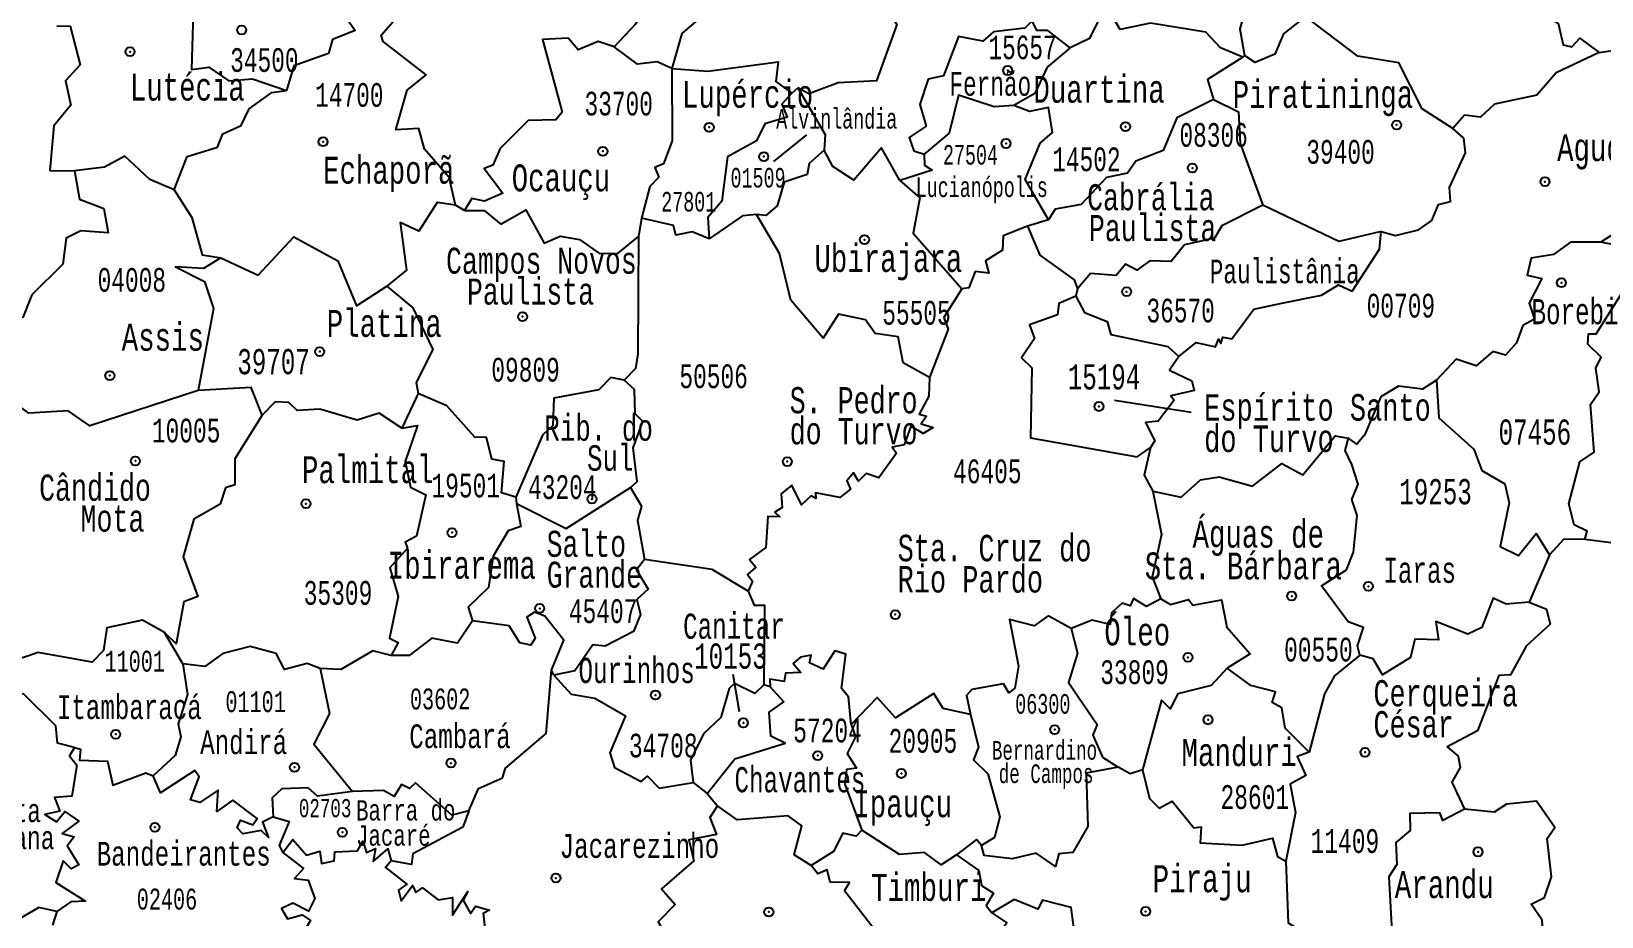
# Model space of a CAD drawing. Header units: millimetres. Extents: x 9851 to 10267, y 23387 to 23778.
# Drawn here: x 10085.85 to 10101.44, y 23492.81 to 23501.6 of the extents above; entities that cross this region are included whole.
import ezdxf
from ezdxf.enums import TextEntityAlignment as Align

# ---------------------------------------------------------------- set-up
doc = ezdxf.new("R2010")
doc.units = ezdxf.units.MM
doc.layers.add('3', color=7, linetype='Continuous')
doc.styles.add('MONOTXT', font='MONOTXT', dxfattribs={"height": 0.2})

# ---------------------------------------------------------------- blocks, each defined once
blk = doc.blocks.new('SEDE')
at = {"layer": '3', "color": 7, "linetype": 'Continuous'}
blk.add_circle((0, 0), 0.00451, dxfattribs=at)

msp = doc.modelspace()

# ---------------------------------------------------------------- linework, layer by layer
at = {"color": 7, "linetype": 'Continuous'}
for p, q in [((10097.896, 23501.356), (10097.878, 23501.338)), ((10093.402, 23500.983), (10093.461, 23501.036)), ((10093.547, 23500.568), (10093.217, 23500.304)), ((10102.148, 23499.961), (10101.431, 23499.504)), ((10090.151, 23499.817), (10090.061, 23499.869)), ((10091.907, 23499.741), (10091.878, 23499.558)), ((10095.95, 23499.723), (10095.739, 23499.661)), ((10096.236, 23499.038), (10096.221, 23498.966)), ((10089.691, 23498), (10089.529, 23497.656)), ((10097.366, 23497.811), (10096.603, 23497.929)), ((10090.661, 23496.969), (10090.668, 23496.909)), ((10100.924, 23496.397), (10100.721, 23495.927)), ((10087.355, 23495.316), (10087.171, 23495.626)), ((10091.037, 23495.204), (10091.015, 23495.253)), ((10092.881, 23494.838), (10092.818, 23495.209)), ((10093.184, 23495.088), (10093.121, 23495.107)), ((10092.42, 23494.138), (10092.561, 23494.028)), ((10092.561, 23494.028), (10092.662, 23493.905)), ((10086.103, 23492.858), (10086.06, 23492.72))]:
    msp.add_line(p, q, dxfattribs=at)
for points in [[(10099.153, 23504.153), (10098.966, 23503.909), (10098.702, 23503.75), (10098.654, 23503.459), (10098.729, 23503.319), (10098.65, 23503.31), (10098.606, 23502.898), (10098.489, 23502.59), (10098.334, 23502.591), (10098.202, 23502.432), (10098.141, 23502.132), (10097.871, 23502.142), (10097.942, 23501.951), (10097.848, 23501.621), (10097.896, 23501.356)], [(10092.271, 23503.823), (10092.058, 23503.428), (10091.831, 23503.374), (10092.001, 23503.12), (10091.983, 23502.968), (10092.12, 23502.658), (10092.047, 23502.368), (10092.139, 23502.171), (10091.85, 23501.668), (10091.636, 23501.441)], [(10092.509, 23503.677), (10092.725, 23503.091), (10093.089, 23502.963), (10093.259, 23502.771), (10093.27, 23502.332), (10093.183, 23502.28), (10093.332, 23501.882), (10093.146, 23501.816), (10092.929, 23501.855), (10092.754, 23501.817), (10092.684, 23501.704), (10092.56, 23501.748), (10092.45, 23501.698), (10092.308, 23501.575), (10092.208, 23501.226)], [(10095.464, 23502.994), (10095.302, 23502.835), (10095.199, 23502.588), (10094.183, 23502.068), (10094.444, 23501.664), (10094.24, 23501.104), (10093.861, 23501.084), (10093.569, 23500.975), (10093.461, 23501.036)], [(10087.755, 23502.711), (10087.661, 23502.316), (10087.465, 23502.012), (10087.442, 23501.218), (10087.613, 23501.24), (10087.811, 23501.105), (10088.047, 23501.123), (10088.382, 23501.007)], [(10100.415, 23502.737), (10100.211, 23502.525), (10100.307, 23502.177), (10100.399, 23502.054), (10100.778, 23501.877), (10100.814, 23501.782), (10101.007, 23501.677), (10101.057, 23501.461), (10101.143, 23501.442), (10101.225, 23501.529), (10101.415, 23501.387)], [(10089.036, 23502.338), (10088.93, 23502.159), (10089.026, 23501.905), (10088.982, 23501.724), (10089.064, 23501.605), (10088.84, 23501.513), (10088.8, 23501.375), (10088.455, 23501.253), (10088.382, 23501.007)], [(10090.061, 23499.869), (10090, 23500.145), (10089.754, 23500.426), (10089.698, 23500.63), (10089.469, 23500.618), (10089.581, 23501.011), (10089.771, 23501.164), (10089.342, 23501.494), (10089.325, 23501.556), (10089.467, 23501.72), (10089.491, 23501.932), (10089.295, 23502.056), (10089.261, 23502.194)], [(10096.519, 23501.855), (10096.355, 23501.526), (10096.165, 23501.433)], [(10097.878, 23501.338), (10097.655, 23501.431), (10097.512, 23501.586), (10096.961, 23501.677), (10096.66, 23501.613), (10096.519, 23501.855)], [(10086.105, 23501.65), (10086.237, 23501.648), (10086.334, 23501.263), (10086.189, 23501.105), (10086.243, 23500.862), (10086.073, 23500.657), (10086.033, 23500.213), (10086.28, 23500.21)], [(10096.165, 23501.433), (10095.942, 23501.604), (10095.834, 23501.605), (10095.787, 23501.701), (10095.712, 23501.626), (10095.401, 23501.592), (10095.295, 23501.498), (10095.054, 23501.543), (10094.907, 23501.153), (10094.754, 23501.12), (10094.671, 23500.87), (10094.733, 23500.653), (10094.566, 23500.543), (10094.612, 23500.409), (10094.715, 23500.377)], [(10099.963, 23500.632), (10099.659, 23500.826), (10099.427, 23501.283), (10099.019, 23501.349), (10098.499, 23501.743), (10098.28, 23501.571), (10098.197, 23501.37), (10097.999, 23501.287), (10097.896, 23501.356)], [(10091.636, 23501.441), (10091.479, 23501.495), (10091.28, 23501.411), (10091.18, 23501.528), (10090.924, 23501.513), (10091.119, 23500.792), (10091.059, 23500.716), (10090.783, 23500.709), (10090.505, 23500.434), (10090.432, 23500.268), (10090.346, 23500.235), (10090.532, 23499.988), (10090.35, 23499.911), (10090.222, 23499.936), (10090.151, 23499.817)], [(10092.208, 23501.226), (10092.062, 23501.294), (10091.868, 23501.271), (10091.636, 23501.441)], [(10096.165, 23501.433), (10095.934, 23501.241), (10095.813, 23500.978), (10095.606, 23500.858)], [(10097.878, 23501.338), (10097.528, 23501.119), (10097.588, 23500.92)], [(10101.415, 23501.387), (10100.987, 23501.184), (10100.798, 23500.962), (10100.375, 23500.871), (10100.238, 23500.745), (10100.079, 23500.764), (10099.963, 23500.632)], [(10101.415, 23501.387), (10101.636, 23501.42), (10101.59, 23500.828), (10101.828, 23500.88), (10101.911, 23501), (10102.197, 23500.836), (10102.13, 23500.242), (10102.258, 23500.184), (10102.148, 23499.961)], [(10092.208, 23501.226), (10092.212, 23500.509), (10092.126, 23500.279), (10092.04, 23500.244), (10092.08, 23500.149), (10091.992, 23500.056), (10091.907, 23499.741)], [(10092.208, 23501.226), (10092.567, 23501.201), (10093.265, 23501.294), (10093.242, 23501.097), (10093.402, 23500.983)], [(10087.268, 23500.021), (10087.399, 23500.353), (10087.697, 23500.445), (10087.751, 23500.577), (10087.935, 23500.66), (10088.012, 23500.825), (10088.238, 23500.989), (10088.382, 23501.007)], [(10093.461, 23501.036), (10093.73, 23500.572), (10093.723, 23500.415)], [(10093.402, 23500.983), (10093.3, 23500.872), (10093.353, 23500.743), (10093.134, 23500.676), (10093.05, 23500.507), (10092.762, 23500.35), (10092.705, 23499.91), (10092.567, 23499.747), (10092.581, 23499.537)], [(10095.606, 23500.858), (10095.408, 23500.846), (10095.054, 23500.963), (10094.962, 23500.586), (10094.715, 23500.377)], [(10095.95, 23499.723), (10095.717, 23500.123), (10095.865, 23500.485), (10095.987, 23500.591), (10095.949, 23500.841), (10095.761, 23500.799), (10095.606, 23500.858)], [(10097.588, 23500.92), (10097.224, 23500.736), (10097.088, 23500.412), (10096.817, 23500.307), (10096.732, 23500.186), (10096.526, 23500.143), (10096.273, 23499.875), (10096.014, 23499.83), (10095.95, 23499.723)], [(10097.588, 23500.92), (10097.836, 23500.797), (10097.851, 23500.483), (10098.077, 23499.869)], [(10099.251, 23499.607), (10099.395, 23499.569), (10099.623, 23499.626), (10099.754, 23499.719), (10099.821, 23499.877), (10099.939, 23499.907), (10099.928, 23500.045), (10100.088, 23500.388), (10100.072, 23500.536), (10099.963, 23500.632)], [(10093.723, 23500.415), (10093.572, 23500.282), (10093.552, 23500.173), (10093.323, 23500.098), (10093.254, 23499.864), (10093.142, 23499.766), (10093.049, 23499.776)], [(10094.474, 23500.113), (10094.292, 23500.44), (10094.015, 23500.119), (10093.808, 23500.252), (10093.723, 23500.415)], [(10094.715, 23500.377), (10094.718, 23500.268), (10094.795, 23500.217), (10094.474, 23500.113)], [(10087.268, 23500.021), (10087.027, 23500.124), (10086.777, 23500.355), (10086.578, 23500.247), (10086.28, 23500.21)], [(10086.28, 23500.21), (10086.33, 23499.928), (10086.569, 23499.836), (10086.614, 23499.595), (10086.341, 23499.615), (10086.196, 23499.541), (10086.162, 23499.284), (10085.855, 23498.978), (10085.767, 23498.753), (10085.614, 23498.76)], [(10094.474, 23500.113), (10094.67, 23499.942), (10094.605, 23499.591), (10095.089, 23499.039)], [(10087.268, 23500.021), (10087.444, 23499.746), (10087.547, 23499.376), (10087.733, 23499.346)], [(10090.061, 23499.869), (10089.88, 23499.896), (10089.698, 23499.612), (10089.512, 23499.697), (10089.574, 23499.225), (10089.378, 23499.067)], [(10090.151, 23499.817), (10090.345, 23499.818), (10090.51, 23499.682), (10090.758, 23499.824), (10090.942, 23499.494), (10091.101, 23499.561), (10091.292, 23499.528), (10091.492, 23499.391), (10091.676, 23499.394), (10091.878, 23499.558)], [(10093.049, 23499.776), (10092.912, 23499.765), (10092.581, 23499.537)], [(10094.766, 23498.158), (10094.506, 23498.303), (10094.455, 23498.561), (10094.229, 23498.597), (10094.133, 23498.732), (10093.865, 23498.788), (10093.713, 23498.548), (10093.391, 23498.926), (10093.278, 23499.39), (10093.049, 23499.776)], [(10098.077, 23499.869), (10097.669, 23499.664), (10097.598, 23499.543), (10097.3, 23499.476), (10097.165, 23499.312), (10096.955, 23499.316), (10096.826, 23499.223), (10096.713, 23499.285), (10096.619, 23499.171), (10096.365, 23499.19), (10096.236, 23499.038)], [(10099.251, 23499.607), (10098.831, 23499.51), (10098.077, 23499.869)], [(10092.581, 23499.537), (10092.412, 23499.606), (10092.249, 23499.572), (10092.224, 23499.668), (10091.907, 23499.741)], [(10095.739, 23499.661), (10095.498, 23499.564), (10095.491, 23499.423), (10095.323, 23499.318), (10095.356, 23499.193), (10095.22, 23499.212), (10095.157, 23499.049), (10095.089, 23499.039)], [(10095.739, 23499.661), (10095.863, 23499.373), (10096.205, 23499.128), (10096.236, 23499.038)], [(10097.243, 23498.367), (10097.413, 23498.505), (10097.605, 23498.462), (10097.637, 23498.54), (10097.661, 23498.496), (10097.679, 23498.558), (10097.769, 23498.544), (10097.987, 23498.837), (10098.248, 23498.893), (10098.66, 23498.976), (10098.826, 23499.078), (10098.964, 23499.016), (10099.235, 23499.434), (10099.251, 23499.607)], [(10087.733, 23499.346), (10088.101, 23499.175), (10088.458, 23499.555), (10088.894, 23499.318), (10089.078, 23498.871), (10089.378, 23499.067)], [(10091.878, 23499.558), (10091.871, 23498.394), (10091.848, 23498.247), (10091.737, 23498.131)], [(10101.431, 23499.504), (10101.13, 23499.503), (10100.962, 23499.379), (10100.74, 23499.342), (10100.701, 23499.176), (10100.847, 23499.143), (10100.719, 23498.897), (10100.773, 23498.738), (10100.656, 23498.674), (10100.595, 23498.504), (10100.486, 23498.381), (10100.36, 23498.418), (10100.193, 23498.276), (10099.995, 23498.341), (10099.799, 23498.132)], [(10101.272, 23496.55), (10101.296, 23496.632), (10101.166, 23496.697), (10101.115, 23496.905), (10101.222, 23497.321), (10101.366, 23497.417), (10101.33, 23497.89), (10101.415, 23498.016), (10101.381, 23498.25), (10101.434, 23498.359), (10101.302, 23498.49), (10101.309, 23498.592), (10101.385, 23498.592), (10101.76, 23499.185), (10101.869, 23499.25), (10101.584, 23499.471), (10101.431, 23499.504)], [(10087.733, 23499.346), (10087.558, 23499.242), (10087.28, 23499.256), (10087.571, 23499.111), (10087.659, 23498.843), (10087.505, 23498.029)], [(10089.378, 23499.067), (10089.637, 23498.849), (10089.837, 23498.438), (10089.672, 23498.108), (10089.691, 23498)], [(10095.089, 23499.039), (10094.908, 23498.755), (10094.954, 23498.637), (10094.766, 23498.158)], [(10096.221, 23498.966), (10096.051, 23498.892), (10096.039, 23498.782), (10095.759, 23498.681), (10095.808, 23498.545), (10095.679, 23498.355), (10095.782, 23498.254), (10095.769, 23497.558), (10096.828, 23497.372), (10096.96, 23497.462)], [(10096.221, 23498.966), (10096.306, 23498.804), (10096.532, 23498.715), (10096.569, 23498.586), (10097.132, 23498.465), (10097.243, 23498.367)], [(10097.243, 23498.367), (10097.15, 23498.232), (10097.372, 23498.125), (10097.394, 23498.029), (10097.163, 23497.977), (10097.197, 23497.933), (10097.037, 23497.724), (10096.912, 23497.711), (10097.005, 23497.531), (10096.96, 23497.462)], [(10087.505, 23498.029), (10086.431, 23497.679), (10086.215, 23497.827), (10085.825, 23497.805), (10085.74, 23497.867), (10085.675, 23497.773)], [(10088.141, 23497.783), (10088.033, 23498.06), (10087.505, 23498.029)], [(10091.737, 23498.131), (10091.602, 23498.158), (10091.484, 23498.035), (10091.037, 23497.952), (10091.027, 23497.681), (10090.924, 23497.585), (10090.661, 23496.969)], [(10091.8, 23497.067), (10091.864, 23497.126), (10091.825, 23497.461), (10091.921, 23497.722), (10091.846, 23497.799), (10091.837, 23498.039), (10091.737, 23498.131)], [(10094.766, 23498.158), (10094.762, 23497.974), (10094.664, 23497.795), (10094.739, 23497.775), (10094.686, 23497.698), (10094.804, 23497.662), (10094.703, 23497.603), (10094.582, 23497.675), (10094.514, 23497.491), (10094.397, 23497.466), (10094.441, 23497.406), (10094.264, 23497.162), (10094.137, 23497.204), (10094.061, 23497.13), (10094.011, 23497.212), (10093.945, 23497.133), (10093.983, 23497.049), (10093.876, 23496.966), (10093.636, 23497.015), (10093.639, 23496.957), (10093.591, 23496.985), (10093.495, 23496.894), (10093.402, 23497.088), (10093.296, 23497.002), (10093.306, 23496.868), (10093.231, 23496.822), (10093.28, 23496.776), (10093.162, 23496.78), (10093.142, 23496.471), (10092.979, 23496.35), (10093.044, 23496.276), (10092.96, 23496.203), (10093.01, 23496.136), (10092.966, 23496.038)], [(10099.799, 23498.132), (10099.662, 23498.044), (10099.422, 23498.074), (10099.247, 23497.968), (10099.085, 23497.587), (10099.011, 23497.498), (10098.926, 23497.556)], [(10099.799, 23498.132), (10099.824, 23497.759), (10100.171, 23497.447), (10100.252, 23497.234), (10100.478, 23497.104), (10100.523, 23496.913), (10100.433, 23496.479), (10100.613, 23496.392), (10100.79, 23496.61), (10100.924, 23496.397)], [(10089.529, 23497.656), (10089.305, 23497.804), (10089.085, 23497.736), (10088.715, 23497.845), (10088.491, 23497.832), (10088.406, 23497.912), (10088.27, 23497.917), (10088.141, 23497.783)], [(10090.661, 23496.969), (10090.518, 23497.015), (10090.545, 23497.323), (10090.421, 23497.349), (10090.369, 23497.563), (10090.252, 23497.565), (10089.975, 23497.876), (10089.691, 23498)], [(10088.141, 23497.783), (10087.87, 23497.351), (10087.87, 23497.094), (10087.778, 23497.063), (10087.724, 23496.901), (10087.465, 23496.752), (10087.359, 23496.377), (10087.502, 23495.984), (10087.363, 23495.93), (10087.288, 23495.513), (10087.171, 23495.626)], [(10089.529, 23497.656), (10089.685, 23497.681), (10089.563, 23497.323), (10089.616, 23497.071), (10089.768, 23496.995), (10089.673, 23496.583), (10089.563, 23496.523), (10089.585, 23496.463), (10089.408, 23496.269), (10089.491, 23495.983), (10089.407, 23495.569), (10089.491, 23495.526), (10089.422, 23495.399)], [(10096.983, 23497.03), (10097.267, 23496.971), (10097.458, 23497.143), (10097.644, 23497.173), (10097.973, 23497.081), (10098.266, 23497.304), (10098.474, 23497.193), (10098.793, 23497.581), (10098.926, 23497.556)], [(10096.96, 23497.462), (10096.899, 23497.188), (10096.983, 23497.03)], [(10099.04, 23495.402), (10099.017, 23495.496), (10099.077, 23495.678), (10098.925, 23495.733), (10098.66, 23496.089), (10098.908, 23496.248), (10098.977, 23496.424), (10099.013, 23496.787), (10098.961, 23496.947), (10099.022, 23497.1), (10098.959, 23497.295), (10098.895, 23497.433), (10098.926, 23497.556)], [(10090.668, 23496.909), (10091.161, 23496.658), (10091.8, 23497.067)], [(10091.8, 23497.067), (10091.909, 23496.88), (10091.867, 23496.743), (10091.937, 23496.353)], [(10096.983, 23497.03), (10097.072, 23496.599), (10096.977, 23496.178), (10097.063, 23495.962)], [(10090.668, 23496.909), (10090.71, 23496.678), (10090.585, 23496.636), (10090.434, 23496.385), (10090.39, 23496.074), (10090.188, 23495.877), (10090.229, 23495.744)], [(10101.272, 23496.55), (10101.066, 23496.555), (10100.924, 23496.397)], [(10102.73, 23496.351), (10101.932, 23496.29), (10101.534, 23496.518), (10101.272, 23496.55)], [(10091.937, 23496.353), (10091.859, 23496.249), (10091.975, 23496.056), (10091.863, 23495.955), (10091.897, 23495.806), (10091.827, 23495.637), (10091.546, 23495.491), (10091.424, 23495.503), (10091.245, 23495.245), (10091.037, 23495.204)], [(10092.966, 23496.038), (10092.611, 23496.253), (10091.937, 23496.353)], [(10092.966, 23496.038), (10093.026, 23495.899), (10093.129, 23495.899), (10093.121, 23495.107)], [(10097.063, 23495.962), (10096.923, 23495.884), (10096.792, 23495.965), (10096.758, 23495.89), (10096.679, 23495.917), (10096.574, 23495.823), (10096.562, 23495.706), (10096.383, 23495.749), (10096.172, 23495.665)], [(10097.063, 23495.962), (10097.161, 23495.904), (10097.339, 23495.955), (10097.381, 23495.898), (10097.667, 23495.951), (10097.719, 23495.679), (10097.949, 23495.415), (10097.721, 23495.271)], [(10100.721, 23495.927), (10100.493, 23495.907), (10100.364, 23495.968), (10100.25, 23495.676), (10100.113, 23495.609), (10099.793, 23495.737), (10099.822, 23495.555), (10099.585, 23495.562), (10099.542, 23495.38), (10099.263, 23495.206), (10099.173, 23495.364), (10099.04, 23495.402)], [(10100.721, 23495.927), (10100.894, 23495.86), (10100.929, 23495.711), (10100.691, 23495.492), (10100.534, 23495.207), (10100.42, 23495.2), (10100.208, 23494.651), (10099.908, 23494.49), (10100.017, 23494.399), (10100.037, 23494.285), (10099.954, 23494.14), (10100.079, 23493.871)], [(10087.171, 23495.626), (10086.953, 23495.748), (10086.6, 23495.673), (10086.566, 23495.449), (10086.454, 23495.333), (10085.917, 23495.428), (10085.678, 23495.345), (10085.489, 23495.449)], [(10090.229, 23495.744), (10090.082, 23495.522), (10089.828, 23495.572), (10089.603, 23495.399), (10089.422, 23495.399)], [(10091.015, 23495.253), (10091.138, 23495.551), (10090.948, 23495.79), (10090.845, 23495.829), (10090.768, 23495.779), (10090.853, 23495.57), (10090.808, 23495.5), (10090.7, 23495.523), (10090.594, 23495.694), (10090.229, 23495.744)], [(10096.172, 23495.665), (10095.944, 23495.792), (10095.807, 23495.693), (10095.561, 23495.756), (10095.651, 23495.292), (10095.613, 23495.073), (10095.555, 23495.029), (10095.501, 23495.116), (10095.188, 23495.06), (10095.133, 23495.001), (10095.173, 23494.811)], [(10096.172, 23495.665), (10096.236, 23495.42), (10096.146, 23495.129), (10096.433, 23494.714), (10096.388, 23494.609), (10096.486, 23494.39), (10096.639, 23494.288)], [(10086.279, 23494.484), (10086.109, 23494.529), (10086.094, 23494.701), (10085.775, 23495.016), (10085.348, 23495.075), (10085.341, 23495.133), (10085.471, 23495.195), (10085.489, 23495.449)], [(10088.718, 23495.269), (10088.588, 23495.318), (10088.363, 23495.26), (10088.281, 23495.419), (10088.023, 23495.487), (10087.752, 23495.418), (10087.572, 23495.29), (10087.355, 23495.316)], [(10089.422, 23495.399), (10089.241, 23495.445), (10088.923, 23495.259), (10088.718, 23495.269)], [(10093.989, 23494.713), (10093.963, 23494.989), (10093.894, 23495.071), (10093.935, 23495.413), (10093.828, 23495.446), (10093.712, 23495.262), (10093.575, 23495.327), (10093.592, 23495.401), (10093.485, 23495.383), (10093.414, 23495.318), (10093.489, 23495.229), (10093.338, 23495.222), (10093.323, 23495.141), (10093.183, 23495.163), (10093.184, 23495.088)], [(10099.04, 23495.402), (10098.788, 23495.196), (10098.69, 23495.018), (10098.535, 23494.438)], [(10087.355, 23495.316), (10087.4, 23495.012), (10087.307, 23494.719), (10087.333, 23494.59), (10087.278, 23494.406), (10087.061, 23494.204)], [(10088.718, 23495.269), (10088.81, 23494.823), (10088.656, 23494.519), (10089.038, 23494.049)], [(10090.195, 23493.856), (10090.289, 23494.078), (10090.528, 23494.183), (10090.558, 23494.281), (10090.96, 23494.623), (10091.015, 23495.253)], [(10097.721, 23495.271), (10097.564, 23495.099), (10097.231, 23495.019), (10097.157, 23494.87), (10097.072, 23494.956), (10096.881, 23494.264)], [(10098.535, 23494.438), (10098.299, 23494.677), (10098.265, 23494.88), (10098.17, 23494.932), (10098.203, 23495.037), (10097.958, 23495.102), (10097.721, 23495.271)], [(10091.037, 23495.204), (10091.211, 23495.013), (10091.445, 23494.974), (10091.75, 23494.799), (10091.594, 23494.433), (10091.641, 23494.286), (10091.903, 23494.146), (10091.966, 23494.2), (10092.082, 23494.08), (10092.42, 23494.138)], [(10093.121, 23495.107), (10093.034, 23495.021), (10092.83, 23495.121), (10092.779, 23495.071), (10092.697, 23494.782), (10092.522, 23494.62), (10092.395, 23494.359), (10092.42, 23494.138)], [(10092.561, 23494.028), (10092.836, 23494.373), (10093.333, 23494.527), (10093.192, 23494.599), (10093.177, 23494.836), (10093.32, 23494.938), (10093.184, 23495.088)], [(10095.173, 23494.811), (10094.902, 23494.871), (10094.809, 23495.021), (10094.43, 23494.779), (10094.246, 23494.982), (10093.989, 23494.713)], [(10095.173, 23494.811), (10095.255, 23494.488), (10095.205, 23494.361), (10095.346, 23494.225), (10095.465, 23493.795), (10095.412, 23493.59), (10095.283, 23493.512)], [(10086.103, 23492.858), (10085.926, 23492.895), (10085.638, 23492.727), (10085.374, 23492.807), (10084.862, 23493.38), (10084.706, 23493.413), (10084.695, 23493.634), (10084.478, 23493.882), (10084.694, 23494.211), (10084.549, 23494.651)], [(10093.989, 23494.713), (10094.032, 23494.592), (10093.949, 23494.427), (10094.043, 23494.281), (10093.942, 23494.268), (10093.928, 23494.122), (10094.097, 23493.665)], [(10086.279, 23494.484), (10086.229, 23494.402), (10086.302, 23494.308), (10086.254, 23494.001), (10086.08, 23493.99), (10086.133, 23493.853), (10085.983, 23493.821), (10086.1, 23493.746), (10086.184, 23493.851), (10086.323, 23493.754), (10086.156, 23493.631), (10086.274, 23493.598), (10086.207, 23493.507), (10086.323, 23493.32), (10086.247, 23493.279), (10086.165, 23493.358), (10086.093, 23493.143), (10086.388, 23492.958), (10086.243, 23492.954), (10086.103, 23492.858)], [(10086.279, 23494.484), (10086.34, 23494.47), (10086.327, 23494.359), (10086.607, 23494.349), (10086.661, 23494.112), (10086.988, 23494.233), (10087.061, 23494.204)], [(10096.639, 23494.288), (10096.321, 23494.229), (10096.338, 23493.699), (10096.191, 23493.441), (10096.05, 23493.43), (10096.019, 23493.304), (10095.827, 23493.437), (10095.587, 23493.378), (10095.31, 23493.413), (10095.283, 23493.512)], [(10096.881, 23494.264), (10096.759, 23494.224), (10096.639, 23494.288)], [(10098.535, 23494.438), (10098.417, 23494.395), (10098.503, 23494.206), (10098.348, 23494.12), (10098.402, 23493.838), (10098.304, 23493.356)], [(10088.25, 23493.796), (10088.144, 23493.745), (10088.205, 23493.592), (10088.133, 23493.66), (10087.949, 23493.628), (10087.894, 23493.686), (10087.927, 23493.762), (10088.048, 23493.716), (10088.094, 23493.779), (10087.852, 23493.961), (10087.691, 23493.848), (10087.704, 23494.062), (10087.523, 23493.938), (10087.43, 23493.965), (10087.516, 23494.193), (10087.473, 23494.257), (10087.133, 23494.035), (10087.061, 23494.204)], [(10090.195, 23493.856), (10090.025, 23493.814), (10089.664, 23494.133), (10089.606, 23494.077), (10089.526, 23494.116), (10089.452, 23493.997), (10089.347, 23494.058), (10089.038, 23494.049)], [(10096.881, 23494.264), (10096.95, 23493.98), (10097.046, 23493.884), (10097.175, 23493.953), (10097.391, 23493.688), (10097.464, 23493.696), (10097.455, 23493.54), (10097.871, 23493.515), (10098.172, 23493.584), (10098.223, 23493.403), (10098.304, 23493.356)], [(10089.038, 23494.049), (10088.69, 23494.002), (10088.6, 23494.084), (10088.337, 23494.076), (10088.24, 23493.986), (10088.25, 23493.796)], [(10090.195, 23493.856), (10090.135, 23493.693), (10089.639, 23493.428), (10089.624, 23493.322), (10089.422, 23493.358)], [(10092.662, 23493.905), (10092.586, 23493.789), (10092.654, 23493.62), (10092.378, 23493.568), (10092.426, 23493.361), (10092.105, 23493.083), (10092.241, 23492.925), (10092.072, 23492.753), (10092.141, 23492.638), (10091.829, 23492.447), (10091.866, 23492.174), (10092.073, 23491.996), (10092.279, 23492.029), (10092.311, 23491.932), (10092.5, 23491.988), (10092.519, 23491.723), (10092.335, 23491.486), (10091.912, 23491.526), (10091.839, 23491.456)], [(10093.592, 23493.313), (10093.424, 23493.418), (10093.501, 23493.708), (10093.363, 23493.807), (10092.857, 23493.768), (10092.662, 23493.905)], [(10100.079, 23493.871), (10099.865, 23493.761), (10099.835, 23493.835), (10099.535, 23493.83), (10099.54, 23493.66), (10099.396, 23493.543), (10099.408, 23493.324), (10099.327, 23493.201), (10099.364, 23492.539), (10099.259, 23492.41), (10099.243, 23492.201)], [(10100.639, 23492.174), (10100.863, 23492.549), (10100.849, 23492.769), (10100.739, 23492.93), (10100.874, 23492.995), (10100.941, 23493.202), (10100.898, 23493.582), (10100.976, 23493.692), (10100.792, 23493.953), (10100.496, 23493.921), (10100.373, 23493.842), (10100.079, 23493.871)], [(10088.25, 23493.796), (10088.41, 23493.751), (10088.311, 23493.511), (10088.347, 23493.443)], [(10094.097, 23493.665), (10094.04, 23493.606), (10093.906, 23493.635), (10093.814, 23493.453), (10093.592, 23493.313)], [(10095.036, 23493.418), (10094.882, 23493.321), (10094.717, 23493.442), (10094.469, 23493.423), (10094.097, 23493.665)], [(10088.347, 23493.443), (10088.446, 23493.573), (10088.582, 23493.416), (10088.715, 23493.456), (10088.732, 23493.334), (10088.857, 23493.359), (10088.864, 23493.448), (10089.087, 23493.46), (10089.142, 23493.555), (10089.177, 23493.442), (10089.267, 23493.483), (10089.245, 23493.353), (10089.389, 23493.478), (10089.422, 23493.358)], [(10095.283, 23493.512), (10095.235, 23493.57), (10095.036, 23493.418)], [(10088.347, 23493.443), (10088.553, 23493.284), (10088.462, 23493.185), (10088.599, 23493.167), (10088.665, 23492.984), (10088.602, 23492.86), (10088.447, 23492.939), (10088.333, 23492.885), (10088.393, 23492.783), (10088.538, 23492.822), (10088.621, 23492.767), (10088.546, 23492.641), (10088.369, 23492.686), (10088.499, 23492.54)], [(10089.422, 23493.358), (10089.368, 23493.294), (10089.578, 23493.129), (10089.495, 23493.067), (10089.523, 23492.961), (10089.635, 23493.114), (10089.666, 23493.045), (10089.733, 23493.091), (10089.889, 23492.972), (10090.033, 23492.995), (10090.032, 23492.819), (10090.185, 23493.056), (10090.138, 23492.968), (10090.211, 23492.838), (10090.26, 23492.909), (10090.398, 23492.87), (10090.337, 23492.836), (10090.354, 23492.693)], [(10095.036, 23493.418), (10095.257, 23493.264), (10095.285, 23493.116), (10095.403, 23493.04), (10095.329, 23492.917), (10095.387, 23492.842)], [(10098.304, 23493.356), (10098.327, 23492.745), (10098.64, 23492.55), (10098.659, 23492.347)], [(10094.482, 23491.985), (10094.286, 23492.28), (10094.313, 23492.392), (10094.21, 23492.5), (10094.218, 23492.68), (10093.924, 23493.061), (10093.974, 23493.146), (10093.782, 23493.147), (10093.75, 23493.27), (10093.657, 23493.231), (10093.592, 23493.313)], [(10096.36, 23491.461), (10096.533, 23491.682), (10096.566, 23491.977), (10096.504, 23492.134), (10096.552, 23492.227), (10096.314, 23492.388), (10096.22, 23492.548), (10096.172, 23492.895), (10095.89, 23492.968), (10095.843, 23492.879), (10095.609, 23492.976), (10095.387, 23492.842)], [(10095.387, 23492.842), (10095.536, 23492.743), (10095.262, 23492.355), (10095.358, 23492.008)]]:
    msp.add_lwpolyline(points, dxfattribs=at)
for p in [(10086.83, 23501.393), (10095.544, 23501.207), (10092.58, 23500.643), (10096.713, 23500.649), (10099.405, 23500.666), (10088.747, 23500.499), (10091.524, 23500.405), (10095.527, 23500.482), (10093.122, 23500.352), (10097.377, 23500.238), (10100.877, 23500.102), (10094.122, 23499.527), (10096.724, 23499.01), (10101.041, 23499.099), (10090.727, 23498.763), (10088.713, 23498.416), (10086.63, 23498.177), (10096.449, 23497.871), (10086.883, 23497.33), (10093.355, 23497.324), (10091.416, 23496.952), (10088.577, 23496.905), (10090.027, 23496.618), (10099.124, 23496.085), (10090.897, 23495.866), (10098.363, 23495.988), (10094.427, 23495.805), (10097.333, 23495.38), (10092.047, 23495.005), (10097.533, 23494.76), (10086.688, 23494.616), (10092.919, 23494.73), (10096.01, 23494.663), (10088.463, 23494.288), (10090.016, 23494.33), (10093.658, 23494.405), (10099.091, 23494.438), (10094.488, 23494.227), (10087.077, 23493.693), (10088.938, 23493.643), (10100.213, 23493.449), (10091.058, 23493.188), (10093.172, 23492.852), (10096.913, 23492.857)]:
    msp.add_point(p, dxfattribs=at)

# ---------------------------------------------------------------- block references
for p, xscale, yscale, zscale, rotation in [((10087.938, 23501.61), 10.00001061653811, 10.00001061653811, 10, 359.2956185502335), ((10086.83, 23501.393), 10.00001064689584, 10.00001064689584, 10, 359.2534600715709), ((10095.544, 23501.207), 10.00002117289165, 10.00002117289165, 10, 359.5557666348425), ((10092.58, 23500.643), 10, 10, 10, 359.444770907445), ((10096.713, 23500.649), 9.999978070936734, 9.999978070936734, 10, 359.5888494998235), ((10099.405, 23500.666), 10.00001409488304, 10.00001409488304, 10, 359.6822344001147), ((10088.747, 23500.499), 9.999984512757875, 9.999984512757875, 10, 359.3078906589057), ((10095.527, 23500.482), 9.999988853598643, 9.999988853598643, 10, 359.5453594833439), ((10091.524, 23500.405), 9.999981837475428, 9.999981837475428, 10, 359.4042132465628), ((10093.122, 23500.352), 9.999978940905377, 9.999978940905377, 10, 359.459711301736), ((10097.377, 23500.238), 10, 10, 10, 359.6064600672652), ((10100.877, 23500.102), 10.00002144513516, 10.00002144513516, 10, 359.7257242908806), ((10094.122, 23499.527), 9.999987703580143, 9.999987703580143, 10, 359.4831916184266), ((10101.041, 23499.099), 9.999980748497029, 9.999980748497029, 10, 359.7187861571352), ((10096.724, 23499.01), 10, 10, 10, 359.5672388862384), ((10090.727, 23498.763), 9.999986201085713, 9.999986201085713, 10, 359.3527170933498), ((10088.713, 23498.416), 10, 10, 10, 359.2758732265911), ((10086.63, 23498.177), 10, 10, 10, 359.1979589737719), ((10096.449, 23497.871), 10, 10, 10, 359.5421579253798), ((10086.883, 23497.33), 10.00001165151986, 10.00001165151986, 10, 359.1939572997648), ((10093.355, 23497.324), 10, 10, 10, 359.4252924738543), ((10088.577, 23496.905), 10.00002221372701, 10.00002221372701, 10, 359.2483912234886), ((10091.416, 23496.952), 9.999989888799497, 9.999989888799497, 10, 359.3508495776165), ((10090.027, 23496.618), 10, 10, 10, 359.29615211884), ((10098.363, 23495.988), 9.999984120816844, 9.999984120816844, 10, 359.5840471309227), ((10099.124, 23496.085), 10, 10, 10, 359.6123296349135), ((10090.897, 23495.866), 10.00001374273347, 10.00001374273347, 10, 359.3161642131988), ((10094.427, 23495.805), 10, 10, 10, 359.4418361959466), ((10097.333, 23495.38), 9.999999999999998, 9.999999999999998, 9.999999999999998, 359.5392231664238), ((10092.047, 23495.005), 10, 10, 10, 359.3449802514529), ((10092.919, 23494.73), 10, 10, 10, 359.3721956191916), ((10097.533, 23494.76), 10, 10, 10, 359.5378891858784), ((10086.688, 23494.616), 10, 10, 10, 359.1451255799577), ((10096.01, 23494.663), 9.999989385402195, 9.999989385402195, 10, 359.4821244418376), ((10093.658, 23494.405), 10, 10, 10, 359.3940752157623), ((10099.091, 23494.438), 9.999978070936734, 9.999978070936734, 10, 359.5888494998235), ((10088.463, 23494.288), 9.999985621902123, 9.999985621902123, 10, 359.2046284478204), ((10090.016, 23494.33), 10, 10, 10, 359.2614635396741), ((10094.488, 23494.227), 9.999999999999998, 9.999999999999998, 9.999999999999998, 359.4212906035538), ((10087.077, 23493.693), 10, 10, 10, 359.1448588048351), ((10088.938, 23493.643), 10.00001480980734, 10.00001480980734, 10, 359.2118351740796), ((10100.213, 23493.449), 10, 10, 10, 359.6155312207047), ((10091.058, 23493.188), 10, 10, 10, 359.282009248996), ((10093.172, 23492.852), 9.999984098590591, 9.999984098590591, 10, 359.3537842458152), ((10096.913, 23492.857), 9.999978515570518, 9.999978515570518, 10, 359.4890610960567)]:
    msp.add_blockref('SEDE', p, dxfattribs=dict(at, xscale=xscale, yscale=yscale, zscale=zscale, rotation=rotation))

# ---------------------------------------------------------------- texts
at = {"color": 7, "linetype": 'Continuous', "style": 'MONOTXT'}
for s, height, width, p in [('15657', 0.2349, 0.665295, (10095.353, 23501.554)), ('Echapor%%227', 0.2667, 0.705881, (10088.747, 23500.35)), ('Ubirajara', 0.2669, 0.705884, (10093.625, 23499.474)), ('36570', 0.2353, 0.665293, (10096.922, 23498.941)), ('Manduri', 0.2678, 0.70588, (10097.269, 23494.57))]:
    msp.add_text(s, height=height, dxfattribs=dict(at, width=width)).set_placement(p, align=Align.TOP_LEFT)
for s, height, width, p in [('34500', 0.2352, 0.666663, (10088.164, 23501.311)), ('33700', 0.2352, 0.666659, (10091.682, 23500.878)), ('08306', 0.2353, 0.666667, (10097.588, 23500.567)), ('14502', 0.2353, 0.666667, (10096.325, 23500.325)), ('04008', 0.2355, 0.666667, (10086.848, 23499.128)), ('55505', 0.2356, 0.666667, (10094.638, 23498.801)), ('Borebi', 0.2494, 0.666667, (10101.176, 23498.823)), ('39707', 0.2495, 0.666667, (10088.255, 23498.316)), ('09809', 0.2357, 0.666667, (10090.757, 23498.236)), ('50506', 0.2357, 0.666659, (10092.624, 23498.171)), ('15194', 0.2496, 0.666663, (10096.5, 23498.165)), ('10005', 0.2358, 0.666663, (10087.387, 23497.632)), ('07456', 0.2497, 0.666667, (10100.777, 23497.617)), ('46405', 0.2359, 0.666671, (10095.341, 23497.227)), ('19501', 0.2359, 0.666663, (10090.163, 23497.086)), ('43204', 0.2359, 0.666667, (10091.122, 23497.07)), ('19253', 0.2498, 0.666667, (10099.791, 23497.025)), ('Iaras', 0.2499, 0.666659, (10099.634, 23496.243)), ('35309', 0.2361, 0.666663, (10088.895, 23496.02)), ('45407', 0.2361, 0.666659, (10091.527, 23495.839)), ('Canitar', 0.2501, 0.666667, (10092.826, 23495.7)), ('Ourinhos', 0.2501, 0.666663, (10091.86, 23495.261)), ('10153', 0.2501, 0.666674, (10092.791, 23495.393)), ('03602', 0.2078, 0.666667, (10089.909, 23494.967)), ('57204', 0.2365, 0.666671, (10093.755, 23494.654)), ('34708', 0.2363, 0.666667, (10092.124, 23494.504)), ('20905', 0.2363, 0.666675, (10094.702, 23494.551)), ('Chavantes', 0.2503, 0.66667, (10093.481, 23494.176)), ('02703', 0.1808, 0.666672, (10088.767, 23493.883)), ('28601', 0.2364, 0.666659, (10097.997, 23493.993)), ('02406', 0.2081, 0.666662, (10087.197, 23492.98))]:
    msp.add_text(s, height=height, dxfattribs=dict(at, width=width)).set_placement(p, align=Align.MIDDLE)
for s, height, width, p in [('Lut%%233cia', 0.26654, 0.705886, (10086.829, 23501.175)), ('Fern%%227o', 0.2349, 0.665287, (10094.965, 23501.191)), ('Paulist%%226nia', 0.23525, 0.665293, (10097.549, 23499.33))]:
    msp.add_text(s, height=height, rotation=0, dxfattribs=dict(at, width=width)).set_placement(p, align=Align.TOP_LEFT)
for s, height, width, p in [('Duartina', 0.2666, 0.705882, (10097.102, 23500.887)), ('Piratininga', 0.26661, 0.705881, (10099.569, 23500.836)), ('%%211leo', 0.2676, 0.705882, (10097.157, 23495.498))]:
    msp.add_text(s, height=height, dxfattribs=dict(at, width=width)).set_placement(p, align=Align.RIGHT)
for s, height, rotation, width, p in [('14700', 0.2352, 0, 0.666663, (10089.007, 23500.964)), ('39400', 0.2353, 0, 0.666671, (10098.848, 23500.399)), ('00709', 0.2356, 0, 0.666659, (10099.447, 23498.872)), ('00550', 0.2362, 360, 0.666663, (10098.628, 23495.457)), ('11001', 0.2077, 0, 0.666658, (10086.877, 23495.342)), ('33809', 0.2362, 360, 0.666671, (10096.803, 23495.233)), ('01101', 0.2078, 0, 0.666671, (10088.077, 23494.94)), ('06300', 0.195, 360, 0.649999, (10095.892, 23494.918)), ('11409', 0.2365, 360, 0.666659, (10098.891, 23493.556))]:
    msp.add_text(s, height=height, rotation=rotation, dxfattribs=dict(at, width=width)).set_placement(p, align=Align.MIDDLE)
for s, height, width, p in [('Lup%%233rcio', 0.26661, 0.705881, (10092.31, 23500.837)), ('Agudos', 0.2667, 0.705888, (10100.998, 23500.307)), ('Platina', 0.267, 0.705875, (10088.783, 23498.562)), ('Palmital', 0.2673, 0.705882, (10088.537, 23497.11)), ('Jacarezinho', 0.23573, 0.705887, (10091.095, 23493.389)), ('Timburi', 0.2681, 0.705881, (10094.187, 23492.962)), ('Piraju', 0.2681, 0.705881, (10096.982, 23493.048))]:
    msp.add_text(s, height=height, dxfattribs=dict(at, width=width)).set_placement(p)
for s, height, width, p in [('Alvinl%%226ndia', 0.1942, 0.649998, (10093.846, 23500.824)), ('27504', 0.1943, 0.650004, (10095.174, 23500.467)), ('01509', 0.1943, 0.649999, (10093.065, 23500.239)), ('Lucian%%243polis', 0.19431, 0.649998, (10095.286, 23500.145)), ('27801', 0.1943, 0.649995, (10092.377, 23500.001)), ('Ibirarema', 0.2675, 0.705884, (10090.124, 23496.428)), ('Itambarac%%225 ', 0.23546, 0.705877, (10086.895, 23495.003)), ('Bandeirantes', 0.2357, 0.705891, (10087.363, 23493.548))]:
    msp.add_text(s, height=height, dxfattribs=dict(at, width=width)).set_placement(p, align=Align.TOP_CENTER)
for s, height, width, p in [('Ocau%%231u', 0.2667, 0.705888, (10091.597, 23500.274)), ('Ipau%%231u', 0.2679, 0.705885, (10094.992, 23494.061)), ('Arandu', 0.2681, 0.705879, (10100.369, 23493.258))]:
    msp.add_text(s, height=height, dxfattribs=dict(at, width=width)).set_placement(p, align=Align.TOP_RIGHT)
at = {"color": 7, "linetype": 'Continuous', "style": 'MONOTXT', "width": 0.705882}
for s, height, rotation, p in [('Cabr%%225lia ', 0.25887, 359.9977, (10097.755, 23500.078)), ('Paulista', 0.2589, 359.9977, (10097.615, 23499.772)), ('C%%226ndido ', 0.25958, 359.9979, (10087.196, 23497.195)), ('Mota', 0.2596, 359.9979, (10086.973, 23496.888))]:
    msp.add_text(s, height=height, rotation=rotation, dxfattribs=at).set_placement(p, align=Align.TOP_RIGHT)
at = {"color": 7, "linetype": 'Continuous', "style": 'MONOTXT'}
for s, height, rotation, width, p in [('Campos Novos ', 0.25824, 359.998, 0.705879, (10090.993, 23499.189)), ('Paulista', 0.2582, 359.998, 0.705879, (10090.806, 23498.883)), ('Rib. do', 0.2522, 0.0005, 0.705882, (10091.482, 23497.531)), (' Sul', 0.2522, 0.0005, 0.705882, (10091.521, 23497.233)), ('Cambar%%225 ', 0.23554, 0, 0.705899, (10090.178, 23494.479))]:
    msp.add_text(s, height=height, rotation=rotation, dxfattribs=dict(at, width=width)).set_placement(p, align=Align.CENTER)
for s, height, rotation, width, p in [('Assis', 0.2671, 0, 0.705885, (10086.748, 23498.425)), ('S. Pedro ', 0.2598, 359.9978, 0.705887, (10093.379, 23497.803)), ('Esp%%237rito Santo ', 0.2631, 359.9979, 0.705879, (10097.494, 23497.73)), ('do Turvo', 0.2598, 359.9978, 0.705887, (10093.379, 23497.496)), ('do Turvo', 0.2631, 359.9979, 0.705879, (10097.494, 23497.419)), ('Salto ', 0.2583, 359.9981, 0.705877, (10090.966, 23496.378)), ('Sta. Cruz do ', 0.26248, 359.9979, 0.705883, (10094.451, 23496.334)), ('Grande', 0.2583, 359.9981, 0.705877, (10090.966, 23496.072)), ('Rio Pardo', 0.2625, 359.9979, 0.705883, (10094.451, 23496.024)), ('Cerqueira ', 0.261, 359.9976, 0.705882, (10099.175, 23494.893)), ('C%%233sar', 0.261, 359.9976, 0.705882, (10099.175, 23494.585))]:
    msp.add_text(s, height=height, rotation=rotation, dxfattribs=dict(at, width=width)).set_placement(p)
for s, height, rotation, width, p in [('%%193guas de ', 0.26704, 359.9992, 0.705876, (10098.847, 23496.47)), ('Sta. B%%225rbara', 0.26704, 359.9992, 0.705876, (10098.862, 23496.154)), ('Andir%%225', 0.2356, 0, 0.705884, (10088.39, 23494.42))]:
    msp.add_text(s, height=height, rotation=rotation, dxfattribs=dict(at, width=width)).set_placement(p, align=Align.RIGHT)
for s, height, rotation, width, p in [('Bernardino ', 0.18583, 359.9991, 0.650004, (10095.961, 23494.55)), ('de Campos', 0.1858, 359.9991, 0.650004, (10095.925, 23494.318)), ('Santa ', 0.2226, 359.9989, 0.705885, (10085.674, 23493.967)), ('Mariana', 0.2226, 359.9989, 0.705885, (10085.604, 23493.698))]:
    msp.add_text(s, height=height, rotation=rotation, dxfattribs=dict(at, width=width)).set_placement(p, align=Align.TOP_CENTER)
at = {"color": 7, "linetype": 'Continuous', "style": 'MONOTXT', "width": 0.705876}
for s, p in [('Barra do ', (10089.074, 23493.861)), ('Jacar%%233', (10089.074, 23493.611))]:
    msp.add_text(s, height=0.2019, rotation=359.9983, dxfattribs=at).set_placement(p, align=Align.MIDDLE_LEFT)

doc.saveas('drawing.dxf')
